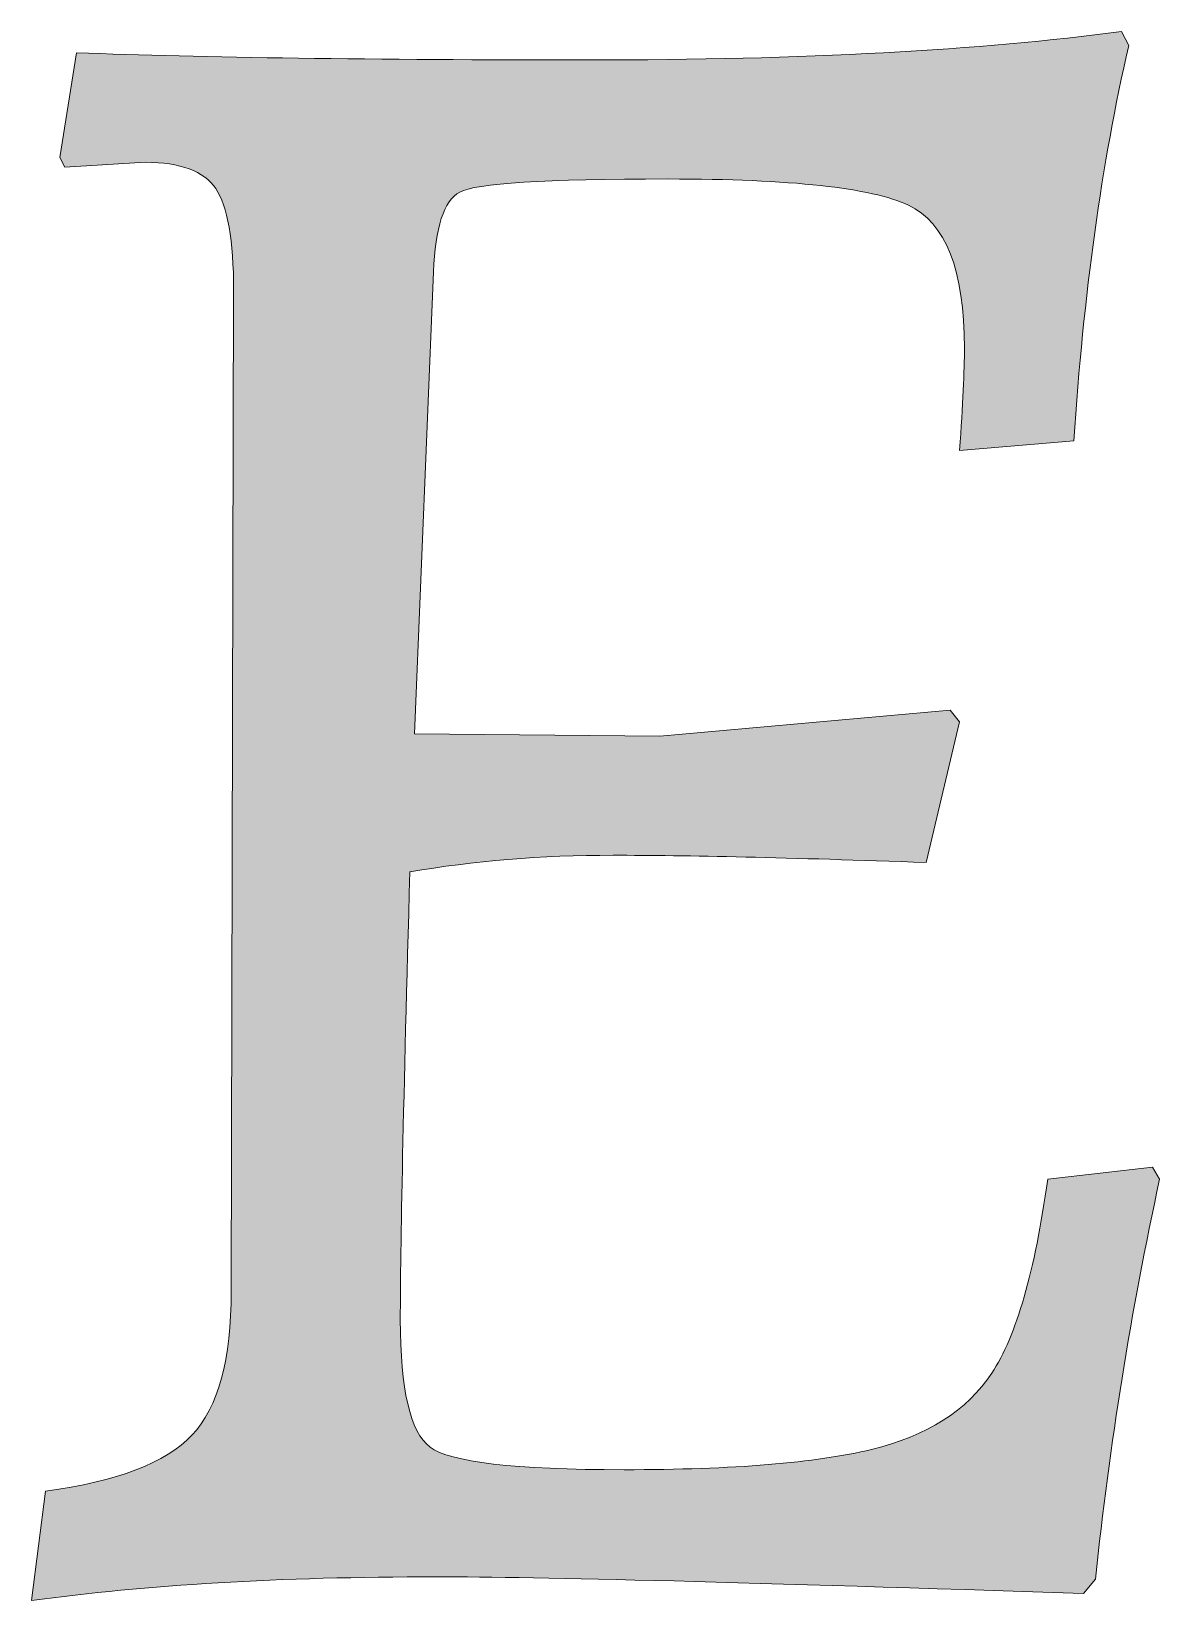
# Model space of a CAD drawing. Header units: inches. Extents: x 30.75 to 38.26, y -31.75 to -24.55.
# Drawn here: x 34.71 to 35.201, y -31.745 to -31.061 of the extents above; entities that cross this region are included whole.
import ezdxf

# ---------------------------------------------------------------- set-up
doc = ezdxf.new("R2010")
doc.units = ezdxf.units.IN
doc.header["$MEASUREMENT"] = 0
doc.layers.add('Layer 3', color=7, linetype='Continuous')

msp = doc.modelspace()

# ---------------------------------------------------------------- hatches: boundary and pattern name
at = {"layer": 'Layer 3', "true_color": 0xffffff}
h = msp.add_hatch(color=7, dxfattribs=at)
h.dxf.hatch_style = 2
edge = h.paths.add_edge_path()
edge.add_spline(control_points=[(34.87678, -31.36727), (34.87678, -31.36727), (34.98362, -31.36831), (34.98362, -31.36831), (34.98362, -31.36831), (35.11006, -31.35688), (35.11006, -31.35688), (35.11006, -31.35688), (35.11423, -31.36209), (35.11423, -31.36209), (35.11423, -31.36209), (35.09971, -31.42326), (35.09971, -31.42326), (35.04026, -31.42117), (34.99482, -31.42013), (34.96337, -31.42013), (34.93193, -31.42013), (34.90236, -31.42257), (34.87476, -31.42739), (34.87196, -31.52691), (34.8706, -31.59189), (34.8706, -31.62229), (34.8706, -31.65273), (34.87489, -31.67122), (34.88355, -31.67776), (34.89214, -31.68434), (34.92034, -31.68763), (34.96806, -31.68763), (35.01572, -31.68763), (35.05166, -31.68469), (35.07588, -31.67881), (35.10003, -31.67295), (35.11748, -31.66188), (35.12822, -31.64563), (35.1389, -31.62939), (35.14704, -31.60123), (35.15258, -31.56112), (35.15258, -31.56112), (35.19821, -31.55595), (35.19821, -31.55595), (35.19821, -31.55595), (35.20134, -31.56112), (35.20134, -31.56112), (35.18884, -31.61852), (35.17953, -31.67656), (35.17334, -31.73532), (35.17334, -31.73532), (35.16814, -31.74154), (35.16814, -31.74154), (35.02438, -31.73668), (34.93037, -31.73428), (34.88616, -31.73428), (34.81838, -31.73428), (34.75965, -31.73773), (34.70991, -31.74463), (34.70991, -31.74463), (34.7161, -31.69693), (34.7161, -31.69693), (34.74722, -31.6928), (34.76844, -31.68469), (34.77983, -31.67259), (34.79129, -31.66051), (34.79696, -31.63958), (34.79696, -31.60986), (34.79696, -31.60986), (34.798, -31.17442), (34.798, -31.17442), (34.798, -31.15231), (34.79539, -31.13744), (34.79025, -31.12985), (34.78505, -31.12223), (34.77482, -31.11843), (34.75965, -31.11843), (34.75965, -31.11843), (34.72443, -31.12051), (34.72443, -31.12051), (34.72443, -31.12051), (34.72234, -31.11637), (34.72234, -31.11637), (34.72234, -31.11637), (34.72957, -31.07074), (34.72957, -31.07074), (34.7842, -31.07282), (34.85848, -31.07386), (34.9525, -31.07386), (35.04645, -31.07386), (35.12393, -31.06969), (35.18474, -31.06142), (35.18474, -31.06142), (35.18786, -31.06764), (35.18786, -31.06764), (35.17608, -31.11879), (35.16814, -31.17614), (35.16397, -31.23972), (35.16397, -31.23972), (35.11423, -31.24389), (35.11423, -31.24389), (35.11559, -31.22384), (35.11631, -31.20899), (35.11631, -31.19929), (35.11631, -31.16544), (35.10817, -31.14469), (35.09196, -31.13711), (35.07568, -31.12949), (35.04078, -31.12569), (34.9872, -31.12569), (34.93362, -31.12569), (34.90341, -31.12761), (34.8965, -31.13138), (34.8896, -31.13519), (34.88576, -31.14678), (34.88511, -31.16612), (34.88511, -31.16612), (34.87678, -31.36727), (34.87678, -31.36727)], knot_values=[0, 0, 0, 0, 1, 1, 1, 2, 2, 2, 3, 3, 3, 4, 4, 4, 5, 5, 5, 6, 6, 6, 7, 7, 7, 8, 8, 8, 9, 9, 9, 10, 10, 10, 11, 11, 11, 12, 12, 12, 13, 13, 13, 14, 14, 14, 15, 15, 15, 16, 16, 16, 17, 17, 17, 18, 18, 18, 19, 19, 19, 20, 20, 20, 21, 21, 21, 22, 22, 22, 23, 23, 23, 24, 24, 24, 25, 25, 25, 26, 26, 26, 27, 27, 27, 28, 28, 28, 29, 29, 29, 30, 30, 30, 31, 31, 31, 32, 32, 32, 33, 33, 33, 34, 34, 34, 35, 35, 35, 36, 36, 36, 37, 37, 37, 38, 38, 38, 38], degree=3, periodic=1)

# ---------------------------------------------------------------- linework, layer by layer
at = {"layer": 'Layer 3', "lineweight": 0}
msp.add_open_spline([(34.87678, -31.36727), (34.87678, -31.36727), (34.98362, -31.36831), (34.98362, -31.36831), (34.98362, -31.36831), (35.11006, -31.35688), (35.11006, -31.35688), (35.11006, -31.35688), (35.11423, -31.36209), (35.11423, -31.36209), (35.11423, -31.36209), (35.09971, -31.42326), (35.09971, -31.42326), (35.04026, -31.42117), (34.99482, -31.42013), (34.96337, -31.42013), (34.93193, -31.42013), (34.90236, -31.42257), (34.87476, -31.42739), (34.87196, -31.52691), (34.8706, -31.59189), (34.8706, -31.62229), (34.8706, -31.65273), (34.87489, -31.67122), (34.88355, -31.67776), (34.89214, -31.68434), (34.92034, -31.68763), (34.96806, -31.68763), (35.01572, -31.68763), (35.05166, -31.68469), (35.07588, -31.67881), (35.10003, -31.67295), (35.11748, -31.66188), (35.12822, -31.64563), (35.1389, -31.62939), (35.14704, -31.60123), (35.15258, -31.56112), (35.15258, -31.56112), (35.19821, -31.55595), (35.19821, -31.55595), (35.19821, -31.55595), (35.20134, -31.56112), (35.20134, -31.56112), (35.18884, -31.61852), (35.17953, -31.67656), (35.17334, -31.73532), (35.17334, -31.73532), (35.16814, -31.74154), (35.16814, -31.74154), (35.02438, -31.73668), (34.93037, -31.73428), (34.88616, -31.73428), (34.81838, -31.73428), (34.75965, -31.73773), (34.70991, -31.74463), (34.70991, -31.74463), (34.7161, -31.69693), (34.7161, -31.69693), (34.74722, -31.6928), (34.76844, -31.68469), (34.77983, -31.67259), (34.79129, -31.66051), (34.79696, -31.63958), (34.79696, -31.60986), (34.79696, -31.60986), (34.798, -31.17442), (34.798, -31.17442), (34.798, -31.15231), (34.79539, -31.13744), (34.79025, -31.12985), (34.78505, -31.12223), (34.77482, -31.11843), (34.75965, -31.11843), (34.75965, -31.11843), (34.72443, -31.12051), (34.72443, -31.12051), (34.72443, -31.12051), (34.72234, -31.11637), (34.72234, -31.11637), (34.72234, -31.11637), (34.72957, -31.07074), (34.72957, -31.07074), (34.7842, -31.07282), (34.85848, -31.07386), (34.9525, -31.07386), (35.04645, -31.07386), (35.12393, -31.06969), (35.18474, -31.06142), (35.18474, -31.06142), (35.18786, -31.06764), (35.18786, -31.06764), (35.17608, -31.11879), (35.16814, -31.17614), (35.16397, -31.23972), (35.16397, -31.23972), (35.11423, -31.24389), (35.11423, -31.24389), (35.11559, -31.22384), (35.11631, -31.20899), (35.11631, -31.19929), (35.11631, -31.16544), (35.10817, -31.14469), (35.09196, -31.13711), (35.07568, -31.12949), (35.04078, -31.12569), (34.9872, -31.12569), (34.93362, -31.12569), (34.90341, -31.12761), (34.8965, -31.13138), (34.8896, -31.13519), (34.88576, -31.14678), (34.88511, -31.16612), (34.88511, -31.16612), (34.87678, -31.36727), (34.87678, -31.36727)], degree=3, knots=[0, 0, 0, 0, 1, 1, 1, 2, 2, 2, 3, 3, 3, 4, 4, 4, 5, 5, 5, 6, 6, 6, 7, 7, 7, 8, 8, 8, 9, 9, 9, 10, 10, 10, 11, 11, 11, 12, 12, 12, 13, 13, 13, 14, 14, 14, 15, 15, 15, 16, 16, 16, 17, 17, 17, 18, 18, 18, 19, 19, 19, 20, 20, 20, 21, 21, 21, 22, 22, 22, 23, 23, 23, 24, 24, 24, 25, 25, 25, 26, 26, 26, 27, 27, 27, 28, 28, 28, 29, 29, 29, 30, 30, 30, 31, 31, 31, 32, 32, 32, 33, 33, 33, 34, 34, 34, 35, 35, 35, 36, 36, 36, 37, 37, 37, 38, 38, 38, 38], dxfattribs=at)

doc.saveas('drawing.dxf')
